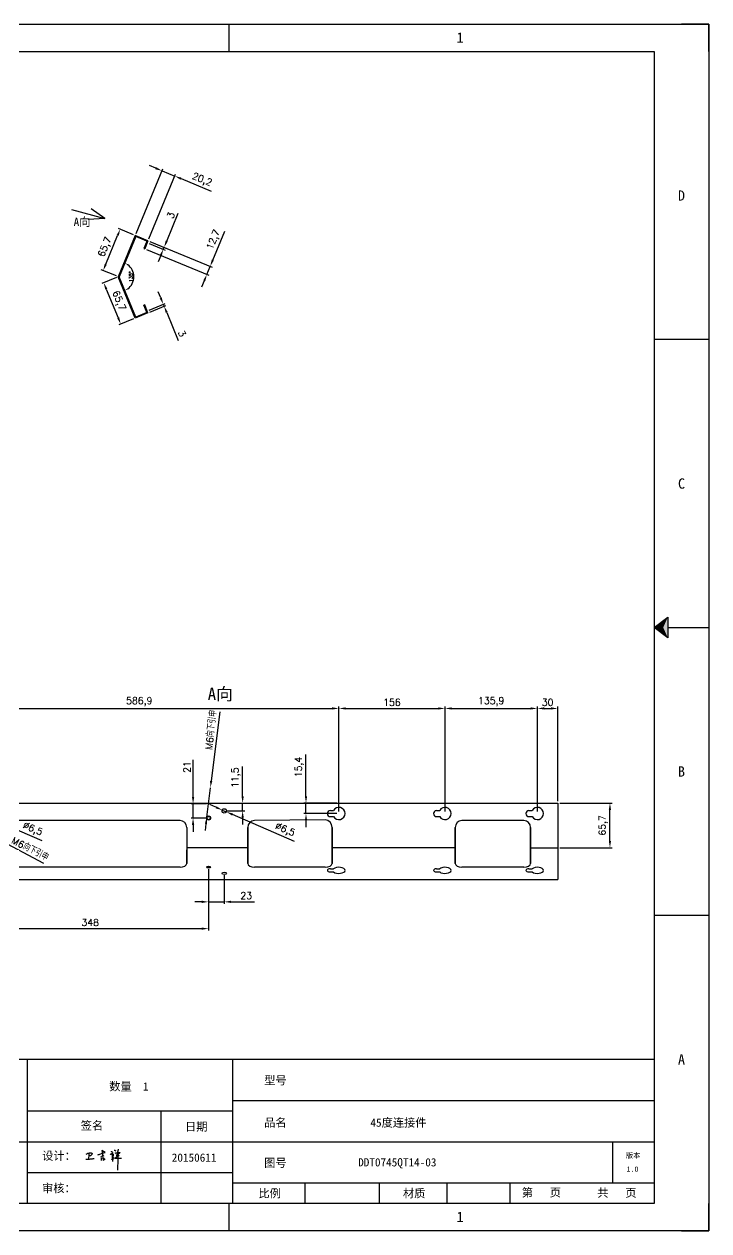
# Model space of a CAD drawing. Header units: millimetres. Extents: x -32103 to 8419, y 14505 to 33139.
# Drawn here: x 5131 to 6138, y 14505 to 16278 of the extents above; entities that cross this region are included whole.
import ezdxf
from ezdxf.enums import TextEntityAlignment as Align

# ---------------------------------------------------------------- set-up
doc = ezdxf.new("R2010")
doc.units = ezdxf.units.MM
doc.linetypes.add('DOT', pattern=[0.25, 0, -0.25])
doc.layers.add('dim', color=2, linetype='Continuous', lineweight=9)
doc.layers.add('print', color=30, linetype='Continuous')
doc.styles.add('Dartop', font='')
doc.styles.add('hzHT', font='simhei.ttf')
doc.styles.get("Standard").update_dxf_attribs({"font": 'txt', "bigfont": 'gbcbig.shx'})
doc.styles.get('Dartop').set_extended_font_data('FangSong_GB2312')
doc.dimstyles.new('2-small', dxfattribs={"dimtxt": 10, "dimasz": 10, "dimexe": 3, "dimexo": 3, "dimgap": 4, "dimtad": 1, "dimtxsty": 'Standard', "dimcen": 5, "dimazin": 0, "dimtfac": 1, "dimtmove": 0, "dimatfit": 3, "dimfxl": 0, "dimarcsym": 0})
doc.dimstyles.new('small', dxfattribs={"dimtxt": 5, "dimasz": 5, "dimexe": 1.25, "dimexo": 1, "dimgap": 2, "dimtad": 1, "dimtxsty": 'Standard', "dimcen": 2.5, "dimadec": 0, "dimazin": 0, "dimtfac": 1, "dimtmove": 0, "dimatfit": 3, "dimfxl": 0, "dimarcsym": 0})

# ---------------------------------------------------------------- blocks, each defined once
blk = doc.blocks.new('*U4')
at = {"color": 254, "linetype": 'Continuous', "extrusion": (0, 0, -1)}
for points in [[(-33.167, 11), (-33, 11), (-33.25, 11.188)], [(-33.167, 11), (-33.25, 11.188), (-33.25, 10.812)], [(-33.167, 11), (-33.25, 10.812), (-33, 11)]]:
    blk.add_solid(points, dxfattribs=at)
blk = doc.blocks.new('h')
for p, q in [((20773.3, -2331.8), (20775.3, -2338.7)), ((20789.1, -2340.9), (20773.5, -2331.9)), ((20775.3, -2338.7), (20775.6, -2351.2)), ((20845.7, -2343.5), (20848.4, -2353)), ((20768.1, -2360.9), (20773, -2359.1)), ((20769.5, -2366.9), (20769.8, -2370.6)), ((20769.8, -2370.6), (20770.9, -2378)), ((20770.9, -2378), (20771.5, -2370.6)), ((20772.4, -2369.3), (20774.9, -2367.8)), ((20773, -2359.1), (20784.1, -2355.2)), ((20775.6, -2351.2), (20775.5, -2357.3)), ((20782.2, -2369.2), (20780, -2377.1)), ((20780, -2377.1), (20788.3, -2371.3)), ((20780.1, -2366.4), (20780.8, -2366.4)), ((20781.9, -2367.4), (20782.2, -2369.2)), ((20848.9, -2370.3), (20847.9, -2424)), ((20848.4, -2353), (20848.9, -2370.3))]:
    blk.add_line(p, q)
for points in [[(20699.1, -2348.2, -0.029745), (20704.6, -2345.4, -0.046842), (20708.4, -2344.2, -0.00919), (20714.3, -2343, -0.018517), (20717.2, -2342.5, -0.037841), (20720.3, -2342.4, -0.039541), (20723.2, -2342.8, -0.149785), (20726, -2344.3, -0.204935), (20726.9, -2346.6, -0.074872), (20726.5, -2348.3, -0.061615), (20725.6, -2350.3, -0.034204), (20723.8, -2352.6, -0.045776), (20722.3, -2354.1, -0.054985), (20720.4, -2355.3, -0.036348), (20717.3, -2356.5, -0.067752), (20715.7, -2356.8, -0.043553), (20713.2, -2356.7)], [(20755, -2351.9, -0.024077), (20759.9, -2350.1, -0.013147), (20768.7, -2346.5, -0.00522), (20775.4, -2344.1, -0.018517), (20777.3, -2343.4, -0.008274), (20786.3, -2341, -0.039541), (20788.3, -2340.8, -0.079216), (20789.4, -2341, -0.204935)], [(20816.8, -2335, -0.053561), (20819.6, -2336.1, -0.075272), (20821.3, -2337.3, -0.005295), (20822.5, -2338.5, -0.009337), (20823.1, -2339.1, -0.026146), (20823.7, -2339.8, -0.016644), (20824.5, -2340.9)], [(20832.1, -2329.2, -0.053561), (20834.9, -2330.3, -0.075272), (20836.7, -2331.5, -0.005295), (20837.8, -2332.6, -0.009337), (20838.5, -2333.3, -0.026146), (20839, -2334, -0.016644), (20839.8, -2335.1)], [(20836, -2343.7, -0.02797), (20842.1, -2342.6, -0.048868), (20845.6, -2342.2, -0.00919), (20851.1, -2341.4, -0.018517), (20853.9, -2341.1, -0.037841), (20856.7, -2341.2, -0.039541), (20859.4, -2341.6, -0.018282), (20840.6, -2354.7, -0.000937)], [(20847.6, -2340.2, 0.021784), (20849.6, -2335.9, 0.028296), (20850.8, -2332.4, 0.008136), (20851.9, -2328.2, 0.028913), (20852.2, -2327, 0.08193), (20852.1, -2325.9, 0.075058), (20851.7, -2324.7, 0.275043)], [(20696.6, -2372.4, 0.002073), (20710.6, -2371.9, 0.016137), (20719.6, -2371.3, 0.008314), (20736.9, -2369.3)], [(20813.5, -2350.1, 0.007348), (20815.9, -2348.7, 0.008421), (20818, -2347.3, 0.009459), (20819.7, -2346.2, -0.016325), (20820.7, -2345.5, -0.173771), (20821.8, -2345.3, -0.085159), (20823.9, -2346, -0.125883), (20826, -2347.9, -0.160659), (20826.6, -2350.1, -0.010447), (20826.5, -2352.3, -0.008247), (20826.2, -2355.1, -0.002698), (20825.3, -2374, 0.001562), (20823.9, -2383.7, 0.016137)]]:
    blk.add_lwpolyline(points, format="xyb")
for points in [[(20711.3, -2343.5), (20711.3, -2343.5), (20711.5, -2355.8), (20710.7, -2368), (20710.6, -2371.9)], [(20821.5, -2350.6), (20822.4, -2359.2), (20822.2, -2364.9), (20821.7, -2369), (20821.3, -2376.3), (20823.6, -2368.5), (20827.2, -2366.3), (20829.5, -2366.3)], [(20840.6, -2354.7), (20850, -2354.7), (20855, -2354.3), (20845.9, -2361.1), (20840.5, -2364), (20833, -2367.5), (20863.2, -2367.4), (20865.9, -2367.3)]]:
    blk.add_lwpolyline(points)
for centre, radius, start, end in [((20773.7, -2371.2), 2.3, 121.9907, 163.6016), ((20787.5, -2406), 40.3, 100.6183, 108.2482), ((20780.8, -2367.6), 1.15, 9.4675, 90)]:
    blk.add_arc(centre, radius, start, end)
blk = doc.blocks.new('*D63')
at = {"layer": 'Defpoints', "color": 0}
for p in [(5272.7, 15976.4), (5294.9, 15967.3), (5269.7, 15906.6)]:
    blk.add_point(p, dxfattribs=at)
at = {"layer": 'dim', "color": 0, "lineweight": -2}
for p, q in [((5292.1, 15968.4), (5270, 15977.6)), ((5251.4, 15925), (5268.9, 15967.2)), ((5267, 15907.7), (5244.8, 15916.9))]:
    blk.add_line(p, q, dxfattribs=at)
at = {"layer": 'dim', "color": 0}
for points in [[(5267.4, 15967.8), (5270.5, 15966.6), (5272.7, 15976.4)], [(5249.9, 15925.6), (5253, 15924.3), (5247.6, 15915.7)]]:
    blk.add_solid(points, dxfattribs=at)
at = {"layer": 'dim', "color": 0, "insert": (5251.1, 15949.9), "char_height": 10, "attachment_point": 5, "rotation": 67.5}
blk.add_mtext('65,7', dxfattribs=at)
blk = doc.blocks.new('*D64')
at = {"layer": 'Defpoints', "color": 0}
for p in [(5269.7, 15906.6), (5273.5, 15837), (5294.9, 15845.9)]:
    blk.add_point(p, dxfattribs=at)
at = {"layer": 'dim', "color": 0, "lineweight": -2}
for p, q in [((5267, 15905.4), (5245.6, 15896.6)), ((5252.2, 15888.5), (5269.7, 15846.3)), ((5292.1, 15844.7), (5270.8, 15835.9))]:
    blk.add_line(p, q, dxfattribs=at)
at = {"layer": 'dim', "color": 0}
for points in [[(5253.8, 15889.1), (5250.7, 15887.9), (5248.4, 15897.7)], [(5271.2, 15846.9), (5268.2, 15845.6), (5273.5, 15837)]]:
    blk.add_solid(points, dxfattribs=at)
at = {"layer": 'dim', "color": 0, "insert": (5270, 15871.1), "char_height": 10, "attachment_point": 5, "rotation": 292.5}
blk.add_mtext('65,7', dxfattribs=at)
blk = doc.blocks.new('*D65')
at = {"layer": 'Defpoints', "color": 0}
for p in [(5352.9, 16054.5), (5294.9, 15967.3), (5313.5, 15959.5)]:
    blk.add_point(p, dxfattribs=at)
at = {"layer": 'dim', "color": 0, "lineweight": -2}
for p, q in [((5296, 15970), (5335.4, 16065)), ((5325, 16066), (5315.7, 16069.9)), ((5334.2, 16062.2), (5352.9, 16054.5)), ((5314.7, 15962.3), (5354, 16057.2)), ((5362.1, 16050.7), (5406.5, 16032.3))]:
    blk.add_line(p, q, dxfattribs=at)
at = {"layer": 'dim', "color": 0}
for points in [[(5325.6, 16067.6), (5324.3, 16064.5), (5334.2, 16062.2)], [(5362.7, 16052.2), (5361.5, 16049.1), (5352.9, 16054.5)]]:
    blk.add_solid(points, dxfattribs=at)
at = {"layer": 'dim', "color": 0, "insert": (5392.7, 16048.6), "char_height": 10, "attachment_point": 5, "rotation": 337.5}
blk.add_mtext('20,2', dxfattribs=at)
blk = doc.blocks.new('*D66')
at = {"layer": 'Defpoints', "color": 0}
for p in [(5313.5, 15959.5), (5308.7, 15947.8), (5404.9, 15921.7)]:
    blk.add_point(p, dxfattribs=at)
at = {"layer": 'dim', "color": 0, "lineweight": -2}
for p, q in [((5408.8, 15930.9), (5426.5, 15973.7)), ((5316.3, 15958.4), (5407.7, 15920.5)), ((5311.5, 15946.7), (5402.9, 15908.8)), ((5400.1, 15909.9), (5404.9, 15921.7)), ((5396.3, 15900.7), (5392.4, 15891.5))]:
    blk.add_line(p, q, dxfattribs=at)
at = {"layer": 'dim', "color": 0}
for points in [[(5407.2, 15931.6), (5410.3, 15930.3), (5404.9, 15921.7)], [(5394.7, 15901.3), (5397.8, 15900.1), (5400.1, 15909.9)]]:
    blk.add_solid(points, dxfattribs=at)
at = {"layer": 'dim', "color": 0, "insert": (5410.5, 15960.7), "char_height": 10, "attachment_point": 5, "rotation": 67.5}
blk.add_mtext('12,7', dxfattribs=at)
blk = doc.blocks.new('*D82')
at = {"layer": 'Defpoints', "color": 0}
for p in [(5916.1, 15133.4), (5992.7, 15133.4), (5916.1, 15067.7)]:
    blk.add_point(p, dxfattribs=at)
at = {"layer": 'dim', "color": 0, "lineweight": -2}
for p, q in [((5919.1, 15133.4), (5995.7, 15133.4)), ((5992.7, 15077.7), (5992.7, 15123.4)), ((5919.1, 15067.7), (5995.7, 15067.7))]:
    blk.add_line(p, q, dxfattribs=at)
at = {"layer": 'dim', "color": 0}
for points in [[(5991, 15123.4), (5994.3, 15123.4), (5992.7, 15133.4)], [(5991, 15077.7), (5994.3, 15077.7), (5992.7, 15067.7)]]:
    blk.add_solid(points, dxfattribs=at)
at = {"layer": 'dim', "color": 0, "insert": (5982.8, 15100.6), "char_height": 10, "attachment_point": 5, "rotation": 90}
blk.add_mtext('65,7', dxfattribs=at)
blk = doc.blocks.new('*D86')
at = {"layer": 'Defpoints', "color": 0}
for p in [(5594.2, 15272.4), (5007.3, 15118), (5594.2, 15118)]:
    blk.add_point(p, dxfattribs=at)
at = {"layer": 'dim', "color": 0, "lineweight": -2}
for p, q in [((5007.3, 15121), (5007.3, 15275.4)), ((5017.3, 15272.4), (5584.2, 15272.4)), ((5594.2, 15121), (5594.2, 15275.4))]:
    blk.add_line(p, q, dxfattribs=at)
at = {"layer": 'dim', "color": 0}
for points in [[(5017.3, 15274.1), (5017.3, 15270.8), (5007.3, 15272.4)], [(5584.2, 15274.1), (5584.2, 15270.8), (5594.2, 15272.4)]]:
    blk.add_solid(points, dxfattribs=at)
at = {"layer": 'dim', "color": 0, "insert": (5300.7, 15282.3), "char_height": 10, "attachment_point": 5}
blk.add_mtext('586,9', dxfattribs=at)
blk = doc.blocks.new('*D87')
at = {"layer": 'Defpoints', "color": 0}
for p in [(5750.2, 15272.4), (5594.2, 15118), (5750.2, 15118)]:
    blk.add_point(p, dxfattribs=at)
at = {"layer": 'dim', "color": 0, "lineweight": -2}
for p, q in [((5594.2, 15121), (5594.2, 15275.4)), ((5604.2, 15272.4), (5740.2, 15272.4)), ((5750.2, 15121), (5750.2, 15275.4))]:
    blk.add_line(p, q, dxfattribs=at)
at = {"layer": 'dim', "color": 0}
for points in [[(5604.2, 15274.1), (5604.2, 15270.8), (5594.2, 15272.4)], [(5740.2, 15274.1), (5740.2, 15270.8), (5750.2, 15272.4)]]:
    blk.add_solid(points, dxfattribs=at)
at = {"layer": 'dim', "color": 0, "insert": (5672.2, 15281.4), "char_height": 10, "attachment_point": 5}
blk.add_mtext('156', dxfattribs=at)
blk = doc.blocks.new('*D88')
at = {"layer": 'Defpoints', "color": 0}
for p in [(5886.1, 15272.4), (5750.2, 15118), (5886.1, 15118)]:
    blk.add_point(p, dxfattribs=at)
at = {"layer": 'dim', "color": 0, "lineweight": -2}
for p, q in [((5750.2, 15121), (5750.2, 15275.4)), ((5760.2, 15272.4), (5876.1, 15272.4)), ((5886.1, 15121), (5886.1, 15275.4))]:
    blk.add_line(p, q, dxfattribs=at)
at = {"layer": 'dim', "color": 0}
for points in [[(5760.2, 15274.1), (5760.2, 15270.8), (5750.2, 15272.4)], [(5876.1, 15274.1), (5876.1, 15270.8), (5886.1, 15272.4)]]:
    blk.add_solid(points, dxfattribs=at)
at = {"layer": 'dim', "color": 0, "insert": (5818.1, 15282.3), "char_height": 10, "attachment_point": 5}
blk.add_mtext('135,9', dxfattribs=at)
blk = doc.blocks.new('*D89')
at = {"layer": 'Defpoints', "color": 0}
for p in [(5916.1, 15272.4), (5916.1, 15133.4), (5886.1, 15118)]:
    blk.add_point(p, dxfattribs=at)
at = {"layer": 'dim', "color": 0, "lineweight": -2}
for p, q in [((5886.1, 15121), (5886.1, 15275.4)), ((5896.1, 15272.4), (5906.1, 15272.4)), ((5916.1, 15136.4), (5916.1, 15275.4))]:
    blk.add_line(p, q, dxfattribs=at)
at = {"layer": 'dim', "color": 0}
for points in [[(5896.1, 15274.1), (5896.1, 15270.8), (5886.1, 15272.4)], [(5906.1, 15274.1), (5906.1, 15270.8), (5916.1, 15272.4)]]:
    blk.add_solid(points, dxfattribs=at)
at = {"layer": 'dim', "color": 0, "insert": (5901.1, 15281.4), "char_height": 10, "attachment_point": 5}
blk.add_mtext('30', dxfattribs=at)
blk = doc.blocks.new('*D94')
at = {"layer": 'Defpoints', "color": 0}
for p in [(5402.6, 15039.4, 3.7), (5054.6, 15030.3, 15.3), (5402.6, 14949)]:
    blk.add_point(p, dxfattribs=at)
at = {"layer": 'dim', "color": 0, "lineweight": -2}
for p, q in [((5402.6, 15036.4), (5402.6, 14946)), ((5054.6, 15027.3), (5054.6, 14946)), ((5064.6, 14949), (5392.6, 14949))]:
    blk.add_line(p, q, dxfattribs=at)
at = {"layer": 'dim', "color": 0}
for points in [[(5064.6, 14950.6), (5064.6, 14947.3), (5054.6, 14949)], [(5392.6, 14950.6), (5392.6, 14947.3), (5402.6, 14949)]]:
    blk.add_solid(points, dxfattribs=at)
at = {"layer": 'dim', "color": 0, "insert": (5228.6, 14958), "char_height": 10, "attachment_point": 5}
blk.add_mtext('348', dxfattribs=at)
blk = doc.blocks.new('*D95')
at = {"layer": 'Defpoints', "color": 0}
for p in [(5402.6, 15039.4, 3.7), (5425.6, 15030.3, 15.3), (5425.6, 14988.3)]:
    blk.add_point(p, dxfattribs=at)
at = {"layer": 'dim', "color": 0, "lineweight": -2}
for p, q in [((5402.6, 15036.4), (5402.6, 14985.3)), ((5425.6, 15027.3), (5425.6, 14985.3)), ((5392.6, 14988.3), (5382.6, 14988.3)), ((5402.6, 14988.3), (5425.6, 14988.3)), ((5435.6, 14988.3), (5470.3, 14988.3))]:
    blk.add_line(p, q, dxfattribs=at)
at = {"layer": 'dim', "color": 0}
for points in [[(5392.6, 14990), (5392.6, 14986.7), (5402.6, 14988.3)], [(5435.6, 14990), (5435.6, 14986.7), (5425.6, 14988.3)]]:
    blk.add_solid(points, dxfattribs=at)
at = {"layer": 'dim', "color": 0, "insert": (5457.9, 14997.3), "char_height": 10, "attachment_point": 5}
blk.add_mtext('23', dxfattribs=at)
blk = doc.blocks.new('*D96')
at = {"layer": 'Defpoints', "color": 0}
for p in [(5545.8, 15133.4), (5594.2, 15133.4), (5594.2, 15118)]:
    blk.add_point(p, dxfattribs=at)
at = {"layer": 'dim', "color": 0, "lineweight": -2}
for p, q in [((5545.8, 15143.4), (5545.8, 15204.6)), ((5591.2, 15133.4), (5542.8, 15133.4)), ((5545.8, 15118), (5545.8, 15133.4)), ((5591.2, 15118), (5542.8, 15118)), ((5545.8, 15108), (5545.8, 15098))]:
    blk.add_line(p, q, dxfattribs=at)
at = {"layer": 'dim', "color": 0}
for points in [[(5544.2, 15143.4), (5547.5, 15143.4), (5545.8, 15133.4)], [(5544.2, 15108), (5547.5, 15108), (5545.8, 15118)]]:
    blk.add_solid(points, dxfattribs=at)
at = {"layer": 'dim', "color": 0, "insert": (5536, 15186.4), "char_height": 10, "attachment_point": 5, "rotation": 90}
blk.add_mtext('15,4', dxfattribs=at)
blk = doc.blocks.new('*D97')
at = {"layer": 'Defpoints', "color": 0}
for p in [(5396.1, 15133.4), (5425.6, 15121.9), (5452.7, 15133.4)]:
    blk.add_point(p, dxfattribs=at)
at = {"layer": 'dim', "color": 0, "lineweight": -2}
for p, q in [((5452.7, 15143.4), (5452.7, 15187.3)), ((5399.1, 15133.4), (5455.7, 15133.4)), ((5428.6, 15121.9), (5455.7, 15121.9)), ((5452.7, 15121.9), (5452.7, 15133.4)), ((5452.7, 15111.9), (5452.7, 15101.9))]:
    blk.add_line(p, q, dxfattribs=at)
at = {"layer": 'dim', "color": 0}
for points in [[(5451, 15143.4), (5454.4, 15143.4), (5452.7, 15133.4)], [(5451, 15111.9), (5454.4, 15111.9), (5452.7, 15121.9)]]:
    blk.add_solid(points, dxfattribs=at)
at = {"layer": 'dim', "color": 0, "insert": (5442.9, 15170.8), "char_height": 10, "attachment_point": 5, "rotation": 90}
blk.add_mtext('11,5', dxfattribs=at)
blk = doc.blocks.new('*D98')
at = {"layer": 'Defpoints', "color": 0}
for p in [(5379.8, 15132.4), (5402.6, 15132.4), (5402.6, 15111.4)]:
    blk.add_point(p, dxfattribs=at)
at = {"layer": 'dim', "color": 0, "lineweight": -2}
for p, q in [((5379.8, 15142.4), (5379.8, 15197.1)), ((5399.6, 15132.4), (5376.8, 15132.4)), ((5379.8, 15111.4), (5379.8, 15132.4)), ((5399.6, 15111.4), (5376.8, 15111.4)), ((5379.8, 15101.4), (5379.8, 15091.4))]:
    blk.add_line(p, q, dxfattribs=at)
at = {"layer": 'dim', "color": 0}
for points in [[(5378.1, 15142.4), (5381.5, 15142.4), (5379.8, 15132.4)], [(5378.1, 15101.4), (5381.5, 15101.4), (5379.8, 15111.4)]]:
    blk.add_solid(points, dxfattribs=at)
at = {"layer": 'dim', "color": 0, "insert": (5370.8, 15186.4), "char_height": 10, "attachment_point": 5, "rotation": 90}
blk.add_mtext('21', dxfattribs=at)
blk = doc.blocks.new('*D105')
at = {"layer": 'Defpoints', "color": 0}
for p in [(5051.6, 15124.2), (5057.6, 15121.6)]:
    blk.add_point(p, dxfattribs=at)
at = {"layer": 'dim', "color": 0, "lineweight": -2}
for p, q in [((5042.5, 15128.2), (5033.3, 15132.2)), ((5051.6, 15124.2), (5057.6, 15121.6)), ((5158.1, 15077.8), (5066.7, 15117.6))]:
    blk.add_line(p, q, dxfattribs=at)
at = {"layer": 'dim', "color": 0}
for points in [[(5043.1, 15129.8), (5041.8, 15126.7), (5051.6, 15124.2)], [(5067.4, 15119.2), (5066.1, 15116.1), (5057.6, 15121.6)]]:
    blk.add_solid(points, dxfattribs=at)
at = {"layer": 'dim', "color": 0, "insert": (5143.8, 15094.7), "char_height": 10, "attachment_point": 5, "rotation": 336.4152}
blk.add_mtext('∅6,5', dxfattribs=at)
blk = doc.blocks.new('*D106')
at = {"layer": 'Defpoints', "color": 0}
for p in [(5028.9, 15113.9), (5034.3, 15111.1)]:
    blk.add_point(p, dxfattribs=at)
at = {"layer": 'dim', "color": 0, "lineweight": -2}
for p, q in [((5020.1, 15118.5), (5011.2, 15123.1)), ((5028.9, 15113.9), (5034.3, 15111.1)), ((5160.6, 15044.8), (5043.1, 15106.4))]:
    blk.add_line(p, q, dxfattribs=at)
at = {"layer": 'dim', "color": 0}
for points in [[(5020.9, 15120), (5019.3, 15117), (5028.9, 15113.9)], [(5043.9, 15107.9), (5042.3, 15104.9), (5034.3, 15111.1)]]:
    blk.add_solid(points, dxfattribs=at)
at = {"layer": 'dim', "color": 0, "insert": (5140.2, 15065.9), "char_height": 10, "attachment_point": 5, "rotation": 332.3067}
blk.add_mtext('M6向下引申', dxfattribs=at)
blk = doc.blocks.new('*D107')
at = {"layer": 'Defpoints', "color": 0}
for p in [(5422.6, 15123.2), (5428.6, 15120.6)]:
    blk.add_point(p, dxfattribs=at)
at = {"layer": 'dim', "color": 0, "lineweight": -2}
for p, q in [((5413.5, 15127.2), (5404.3, 15131.2)), ((5422.6, 15123.2), (5428.6, 15120.6)), ((5529.1, 15076.8), (5437.7, 15116.6))]:
    blk.add_line(p, q, dxfattribs=at)
at = {"layer": 'dim', "color": 0}
for points in [[(5414.1, 15128.8), (5412.8, 15125.7), (5422.6, 15123.2)], [(5438.4, 15118.2), (5437.1, 15115.1), (5428.6, 15120.6)]]:
    blk.add_solid(points, dxfattribs=at)
at = {"layer": 'dim', "color": 0, "insert": (5514.8, 15093.7), "char_height": 10, "attachment_point": 5, "rotation": 336.4152}
blk.add_mtext('∅6,5', dxfattribs=at)
blk = doc.blocks.new('*D108')
at = {"layer": 'Defpoints', "color": 0}
for p in [(5405.3, 15155.9), (5399.9, 15112.8)]:
    blk.add_point(p, dxfattribs=at)
at = {"layer": 'dim', "color": 0, "lineweight": -2}
for p, q in [((5419, 15267.3), (5406.5, 15165.9)), ((5399.9, 15112.8), (5405.3, 15155.9)), ((5398.7, 15102.9), (5397.5, 15093))]:
    blk.add_line(p, q, dxfattribs=at)
at = {"layer": 'dim', "color": 0}
for points in [[(5404.8, 15166.1), (5408.1, 15165.7), (5405.3, 15155.9)], [(5397.1, 15103.1), (5400.4, 15102.7), (5399.9, 15112.8)]]:
    blk.add_solid(points, dxfattribs=at)
at = {"layer": 'dim', "color": 0, "insert": (5406.4, 15240.8), "char_height": 10, "attachment_point": 5, "rotation": 82.9748}
blk.add_mtext('M6向下引申', dxfattribs=at)
blk = doc.blocks.new('*D124')
at = {"layer": 'Defpoints', "color": 0}
for p in [(5312.4, 15956.8), (5313.5, 15959.5), (5336, 15947)]:
    blk.add_point(p, dxfattribs=at)
at = {"layer": 'dim', "color": 0, "lineweight": -2}
for p, q in [((5341, 15959), (5358.1, 16000.2)), ((5315.2, 15955.6), (5338.8, 15945.8)), ((5316.3, 15958.4), (5340, 15948.6)), ((5332.2, 15937.7), (5328.4, 15928.5)), ((5336, 15947), (5337.2, 15949.7))]:
    blk.add_line(p, q, dxfattribs=at)
at = {"layer": 'dim', "color": 0}
for points in [[(5339.5, 15959.6), (5342.6, 15958.3), (5337.2, 15949.7)], [(5330.7, 15938.4), (5333.8, 15937.1), (5336, 15947)]]:
    blk.add_solid(points, dxfattribs=at)
at = {"layer": 'dim', "color": 0, "insert": (5347, 15996.9), "char_height": 10, "attachment_point": 5, "rotation": 67.5}
blk.add_mtext('3', dxfattribs=at)
blk = doc.blocks.new('*D125')
at = {"layer": 'Defpoints', "color": 0}
for p in [(5336, 15866.2), (5312.4, 15856.4), (5313.5, 15853.6)]:
    blk.add_point(p, dxfattribs=at)
at = {"layer": 'dim', "color": 0, "lineweight": -2}
for p, q in [((5332.2, 15875.4), (5328.4, 15884.6)), ((5315.2, 15857.5), (5338.8, 15867.3)), ((5336, 15866.2), (5337.2, 15863.4)), ((5316.3, 15854.8), (5340, 15864.5)), ((5341, 15854.2), (5358.1, 15812.9))]:
    blk.add_line(p, q, dxfattribs=at)
at = {"layer": 'dim', "color": 0}
for points in [[(5333.8, 15876), (5330.7, 15874.8), (5336, 15866.2)], [(5342.6, 15854.8), (5339.5, 15853.5), (5337.2, 15863.4)]]:
    blk.add_solid(points, dxfattribs=at)
at = {"layer": 'dim', "color": 0, "insert": (5363.6, 15823.1), "char_height": 10, "attachment_point": 5, "rotation": 292.5}
blk.add_mtext('3', dxfattribs=at)
blk = doc.blocks.new('*D186')
at = {"layer": 'Defpoints', "color": 0}
for p in [(5295.5, 15965.7), (5271, 15906.6), (5271, 15906.6), (5291.2, 15898.2), (5295.5, 15847.4)]:
    blk.add_point(p, dxfattribs=at)
at = {"layer": 'dim', "color": 0, "lineweight": -2}
blk.add_arc((5271, 15906.6), 21.8, 305.6538, 54.3462, dxfattribs=at)
at = {"layer": 'dim', "color": 0}
for points in [[(5283.4, 15923.6), (5284.2, 15925), (5279.4, 15926.7)], [(5284.2, 15888.1), (5283.4, 15889.6), (5279.4, 15886.4)]]:
    blk.add_solid(points, dxfattribs=at)
at = {"layer": 'dim', "color": 0, "insert": (5288.4, 15906.6), "char_height": 5, "attachment_point": 5, "rotation": 90}
blk.add_mtext('135°', dxfattribs=at)

msp = doc.modelspace()

# ---------------------------------------------------------------- linework, layer by layer
at = {"color": 0, "linetype": 'DOT'}
for p, q in [((3578.663, 16277.673), (6097.836, 16277.673)), ((6138.124, 16237.385), (6138.124, 14545.286)), ((6097.836, 14504.998), (3578.663, 14504.998))]:
    msp.add_line(p, q, dxfattribs=at)
at = {"color": 0}
for p, q in [((5433.083, 16237.385), (5433.083, 16277.673)), ((6138.124, 16277.673), (6097.836, 16277.673)), ((6138.124, 16237.385), (6138.124, 16277.673)), ((3659.239, 16237.385), (6057.548, 16237.385)), ((6057.548, 16237.385), (6057.548, 14545.286)), ((6138.124, 15814.36), (6057.548, 15814.36)), ((6077.692, 15391.336), (6138.124, 15391.336)), ((6138.124, 14968.311), (6057.548, 14968.311)), ((6057.548, 14756.799), (4833.798, 14756.799)), ((5135.958, 14756.799), (5135.958, 14545.286)), ((5438.119, 14545.286), (5438.119, 14756.799)), ((5438.119, 14696.367), (6057.548, 14696.367)), ((5135.958, 14681.259), (5438.119, 14681.259)), ((5332.363, 14681.259), (5332.363, 14545.286)), ((4833.798, 14635.935), (5135.958, 14635.935)), ((5135.958, 14635.935), (6057.548, 14635.935)), ((5997.116, 14575.503), (5997.116, 14635.935)), ((5135.958, 14590.611), (5438.119, 14590.611)), ((5438.119, 14575.503), (6057.548, 14575.503)), ((5544.426, 14545.286), (5544.426, 14575.503)), ((5653.983, 14545.286), (5653.983, 14575.503)), ((5753.581, 14545.286), (5753.581, 14575.503)), ((5846.035, 14545.286), (5846.035, 14575.503)), ((6057.548, 14545.286), (3659.239, 14545.286)), ((5433.083, 14504.998), (5433.083, 14545.286)), ((6138.124, 14504.998), (6138.124, 14545.286)), ((6097.836, 14504.998), (6138.124, 14504.998))]:
    msp.add_line(p, q, dxfattribs=at)
for p, q in [((5201.047, 16005.494), (5250.294, 15992.299)), ((5250.294, 15992.299), (5225.549, 15990.475)), ((5250.294, 15992.299), (5229.776, 16006.25)), ((5294.884, 15967.27), (5269.742, 15906.571)), ((5295.533, 15965.702), (5271.04, 15906.571)), ((5313.546, 15959.54), (5294.884, 15967.27)), ((5311.978, 15958.89), (5295.533, 15965.702)), ((5312.438, 15959.999), (5307.578, 15948.266)), ((5313.546, 15959.54), (5308.686, 15947.806)), ((5311.116, 15953.673), (5310.008, 15954.132)), ((5312.398, 15956.768), (5311.29, 15957.227)), ((5307.578, 15948.266), (5308.686, 15947.806)), ((5294.884, 15845.872), (5269.742, 15906.571)), ((5295.533, 15847.44), (5271.04, 15906.571)), ((5313.546, 15853.602), (5294.884, 15845.872)), ((5311.978, 15854.252), (5295.533, 15847.44)), ((5308.686, 15865.336), (5307.578, 15864.876)), ((5312.438, 15853.143), (5307.578, 15864.876)), ((5313.546, 15853.602), (5308.686, 15865.336)), ((5311.116, 15859.469), (5310.008, 15859.01)), ((5312.398, 15856.374), (5311.29, 15855.915)), ((5313.546, 15853.602), (5312.438, 15853.143)), ((4876.095, 15133.437), (5916.095, 15133.437)), ((5581.695, 15122.537), (5586.4, 15122.537)), ((5737.695, 15122.537), (5742.4, 15122.537)), ((5873.595, 15122.537), (5878.3, 15122.537)), ((5916.095, 15133.437), (5916.095, 15021.23, 20.5)), ((5360.595, 15107.737), (5082.595, 15107.737)), ((5574.095, 15108.737), (5470.095, 15107.737)), ((5581.695, 15113.537), (5586.4, 15113.537)), ((5737.695, 15113.537), (5742.4, 15113.537)), ((5866.095, 15107.737), (5775.095, 15107.737)), ((5873.595, 15113.537), (5878.3, 15113.537)), ((5370.595, 15097.737), (5370.595, 15044.416, 30.311)), ((5460.095, 15097.737), (5460.095, 15044.416, 30.311)), ((5584.095, 15097.737), (5584.095, 15044.416, 30.311)), ((5765.095, 15097.737), (5765.095, 15044.416, 30.311)), ((5876.095, 15097.737), (5876.095, 15044.416, 47.631)), ((5460.095, 15067.737), (5370.595, 15067.737)), ((5765.095, 15067.737), (5584.095, 15067.737)), ((5876.095, 15067.737), (5916.095, 15067.737)), ((4876.095, 15021.23, 20.5), (5916.095, 15021.23, 20.5))]:
    msp.add_line(p, q)
at = {"extrusion": (0, -0.866025, 0.5)}
for p, q in [((5460.095, 15044.416), (5460.095, 15097.737, 17.321)), ((5584.095, 15044.416), (5584.095, 15097.737, 17.321)), ((5765.095, 15044.416), (5765.095, 15097.737, 17.321)), ((5876.095, 15044.416, 17.321), (5876.095, 15097.737, 17.321)), ((5460.095, 15067.737), (5370.595, 15067.737)), ((5765.095, 15067.737), (5584.095, 15067.737)), ((5370.595, 15044.416), (5370.595, 15064.849, 38.3)), ((5360.595, 15039.416, -8.66), (5082.595, 15039.416, -8.66)), ((5574.095, 15039.416, -8.66), (5470.095, 15039.416, -8.66)), ((5581.695, 15036.817, -59.366), (5586.4, 15036.817, -59.366)), ((5581.695, 15032.317, -67.16), (5586.4, 15032.317, -67.16)), ((5737.695, 15036.817, -59.366), (5742.4, 15036.817, -59.366)), ((5737.695, 15032.317, -67.16), (5742.4, 15032.317, -67.16)), ((5866.095, 15039.416, 8.66), (5775.095, 15039.416, -8.66)), ((5873.595, 15036.817, -59.366), (5878.3, 15036.817, -59.366)), ((5873.595, 15032.317, -67.16), (5878.3, 15032.317, -67.16))]:
    msp.add_line(p, q, dxfattribs=at)
at = {"color": 0}
msp.add_lwpolyline([(6057.548, 15391.336), (6077.692, 15406.444), (6077.692, 15376.228), (6057.548, 15391.336)], close=True, dxfattribs=at)
for centre, radius in [((5425.595, 15121.937), 3.25), ((5402.595, 15111.437), 3), ((5402.595, 15111.437), 2.5)]:
    msp.add_circle(centre, radius)
at = {"extrusion": (0, -0.866025, 0.5)}
for centre, radius in [((5402.597, 7522.933, -13022.655), 3), ((5402.597, 7522.933, -13022.655), 2.5), ((5425.595, 7528.368, -13009.017), 3.25)]:
    msp.add_circle(centre, radius, dxfattribs=at)
for centre, radius, start, end in [((5581.695, 15118.037), 4.5, 90, 270), ((5594.195, 15118.037), 9, 210, 150), ((5737.695, 15118.037), 4.5, 90, 270), ((5750.195, 15118.037), 9, 210, 150), ((5873.595, 15118.037), 4.5, 90, 270), ((5886.095, 15118.037), 9, 210, 150), ((5360.595, 15097.737), 10, 0, 90), ((5470.095, 15097.737), 10, 90, 180), ((5573.199, 15097.877), 10.896, 359.260583, 85.286795), ((5775.095, 15097.737), 10, 90, 180), ((5866.095, 15097.737), 10, 0, 90)]:
    msp.add_arc(centre, radius, start, end)
for centre, radius, start, end in [((5360.595, 7522.208, -13028.847), 10, 270, 0), ((5470.095, 7522.208, -13028.847), 10, 180, 270), ((5574.095, 7522.208, -13028.847), 10, 270, 0), ((5581.695, 7462.496, -13051.948), 4.5, 90, 270), ((5594.195, 7462.496, -13051.948), 9, 210, 150), ((5737.695, 7462.496, -13051.948), 4.5, 90, 270), ((5750.195, 7462.496, -13051.948), 9, 210, 150), ((5775.095, 7522.208, -13028.847), 10, 180, 270), ((5866.095, 7537.208, -13020.187), 10, 270, 0), ((5873.595, 7462.496, -13051.948), 4.5, 90, 270), ((5886.095, 7462.496, -13051.948), 9, 210, 150)]:
    msp.add_arc(centre, radius, start, end, dxfattribs=at)
at = {"layer": 'print'}
msp.add_lwpolyline([(3578.663, 16277.673), (6138.124, 16277.673), (6138.124, 14504.998), (3578.663, 14504.998)], close=True, dxfattribs=at)

# ---------------------------------------------------------------- block references
at = {"color": 0, "linetype": 'Continuous', "xscale": 80.57610619627711, "yscale": 80.57610619687368, "zscale": 80.57610619687446}
msp.add_blockref('*U4', (3398.536, 14504.998), dxfattribs=at)
at = {"color": 0, "xscale": 0.3098964079397265, "yscale": 0.3098964079412326, "zscale": 0.3098964079411201}
msp.add_blockref('h', (-1191.862, 15345.534), dxfattribs=at)

# ---------------------------------------------------------------- texts
at = {"color": 0}
for s, height, style, p in [('1', 15.108, 'Dartop', (5772.346, 16258.008)), ('D', 15.108, 'Dartop', (6097.836, 16025.872)), ('A向', 12.0864, 'hzHT', (5216.574, 15987.127)), ('C', 15.108, 'Dartop', (6097.836, 15602.848)), ('A向', 18.1296, 'hzHT', (5419.897, 15293.733)), ('B', 15.108, 'Dartop', (6097.836, 15179.823)), ('A', 15.108, 'Dartop', (6097.836, 14756.799)), ('型号', 12.0864, 'hzHT', (5500.826, 14726.055)), ('数量  1', 12.0864, 'hzHT', (5285.414, 14717.18)), ('签名', 12.0864, 'hzHT', (5231.121, 14659.58)), ('日期', 12.0864, 'hzHT', (5384.483, 14658.093)), ('品名', 12.0864, 'hzHT', (5500.826, 14664.008)), ('45度连接件', 12.0864, 'hzHT', (5681.749, 14664.008)), ('20150611', 12.0864, 'hzHT', (5381.381, 14612.654)), ('图号', 12.0864, 'hzHT', (5500.826, 14604.932)), ('DDT0745QT14-03', 12.08642, 'hzHT', (5680.059, 14605.72)), ('版本', 7.554, 'hzHT', (6026.749, 14615.88)), ('1.0', 7.554, 'Dartop', (6025.841, 14595.692)), ('比例', 12.0864, 'hzHT', (5492.398, 14560.08)), ('材质', 12.0864, 'hzHT', (5704.898, 14560.08)), ('第   页', 12.0864, 'hzHT', (5891.866, 14561.333)), ('共   页', 12.0864, 'hzHT', (6002.89, 14560.893)), ('1', 15.108, 'Dartop', (5772.346, 14525.622))]:
    msp.add_text(s, height=height, dxfattribs=dict(at, style=style)).set_placement(p, align=Align.MIDDLE_CENTER)
at = {"color": 0, "style": 'hzHT'}
for s, p in [('设计：', (5157.903, 14609.224)), ('审核：', (5157.724, 14561.63))]:
    msp.add_text(s, height=12.0864, dxfattribs=at).set_placement(p)

# ---------------------------------------------------------------- dimensions: what is measured, and where the dimension line sits
at = {"layer": 'dim'}
for p1, p2, distance, picture, middle in [((5294.884, 15967.27), (5313.546, 15959.54), 102.759, '*D65', (5392.665, 16048.637)), ((5269.742, 15906.571), (5294.884, 15967.27), 23.966, '*D63', (5251.087, 15949.855)), ((5308.686, 15947.806), (5313.546, 15959.54), -98.925, '*D66', (5410.462, 15960.707)), ((5269.742, 15906.571), (5294.884, 15845.872), -23.111, '*D64', (5270.046, 15871.14))]:
    dim = msp.add_aligned_dim(p1=p1, p2=p2, distance=distance, dimstyle='2-small', override={"dimpost": '\\X'}, dxfattribs=at)
    dim.commit()
    dim.dimension.update_dxf_attribs({"geometry": picture, "text_midpoint": middle})
for base, p1, p2, angle, picture, middle, dimtype in [((5336.046, 15946.973), (5313.546, 15959.54), (5312.398, 15956.768), 247.5, '*D124', (5355.308, 15993.475), 161), ((5336.046, 15866.169), (5313.546, 15853.602), (5312.398, 15856.374), 112.5, '*D125', (5355.308, 15819.667), 161), ((5379.792, 15132.437), (5402.595, 15111.437), (5402.595, 15132.437), 90, '*D98', (5379.792, 15186.437), 160), ((5545.832, 15133.437), (5594.195, 15118.037), (5594.195, 15133.437), 90, '*D96', (5545.832, 15186.425), 160), ((5452.706, 15133.437), (5425.595, 15121.937), (5396.095, 15133.437), 90, '*D97', (5452.706, 15170.77), 160)]:
    dim = msp.add_linear_dim(base=base, p1=p1, p2=p2, angle=angle, dimstyle='2-small', override={"dimpost": '\\X'}, dxfattribs=at)
    dim.commit()
    dim.dimension.update_dxf_attribs({"geometry": picture, "text_midpoint": middle, "dimtype": dimtype})
dim = msp.add_angular_dim_2l(base=(5291.206, 15898.218), line1=((5295.533, 15965.702), (5271.04, 15906.571)), line2=((5295.533, 15847.44), (5271.04, 15906.571)), dimstyle='small', override={"dimpost": '\\X', "dimfxl": 0.18}, dxfattribs=at)
dim.commit()
dim.dimension.update_dxf_attribs({"geometry": '*D186', "text_midpoint": (5288.368, 15906.571)})
for base, p1, p2, picture, middle in [((5594.195, 15272.421), (5007.295, 15118.037), (5594.195, 15118.037), '*D86', (5300.745, 15282.254)), ((5750.195, 15272.421), (5594.195, 15118.037), (5750.195, 15118.037), '*D87', (5672.195, 15281.421)), ((5886.095, 15272.421), (5750.195, 15118.037), (5886.095, 15118.037), '*D88', (5818.145, 15282.254)), ((5916.095, 15272.421), (5886.095, 15118.037), (5916.095, 15133.437), '*D89', (5901.095, 15281.421)), ((5402.597, 14948.959), (5054.595, 15030.323, 15.25), (5402.597, 15039.416, 3.724), '*D94', (5228.596, 14957.959)), ((5425.595, 14988.326), (5402.597, 15039.416, 3.724), (5425.595, 15030.323, 15.25), '*D95', (5457.928, 14997.326))]:
    dim = msp.add_linear_dim(base=base, p1=p1, p2=p2, dimstyle='2-small', override={"dimpost": '\\X'}, dxfattribs=at)
    dim.commit()
    dim.dimension.update_dxf_attribs({"geometry": picture, "text_midpoint": middle})
for p1, p2, picture, middle in [((5399.938, 15112.831), (5405.251, 15155.943), '*D108', (5415.566, 15239.649)), ((5028.938, 15113.851), (5034.251, 15111.063), '*D106', (5135.938, 15057.691))]:
    dim = msp.add_diameter_dim_2p(p1=p1, p2=p2, text='M6向下引申', dimstyle='2-small', override={"dimpost": '\\X'}, dxfattribs=at)
    dim.commit()
    dim.dimension.update_dxf_attribs({"geometry": picture, "text_midpoint": middle, "dimtype": 163})
for p1, p2, picture, middle in [((5051.616, 15124.237), (5057.573, 15121.637), '*D105', (5139.878, 15085.705)), ((5422.616, 15123.237), (5428.573, 15120.637), '*D107', (5510.878, 15084.705))]:
    dim = msp.add_diameter_dim_2p(p1=p1, p2=p2, dimstyle='2-small', override={"dimpost": '\\X'}, dxfattribs=at)
    dim.commit()
    dim.dimension.update_dxf_attribs({"geometry": picture, "text_midpoint": middle, "dimtype": 163})
dim = msp.add_linear_dim(base=(5992.651, 15133.437), p1=(5916.095, 15067.737), p2=(5916.095, 15133.437), angle=90, dimstyle='2-small', override={"dimpost": '\\X'}, dxfattribs=at)
dim.commit()
dim.dimension.update_dxf_attribs({"geometry": '*D82', "text_midpoint": (5982.817, 15100.587)})

doc.saveas('drawing.dxf')
